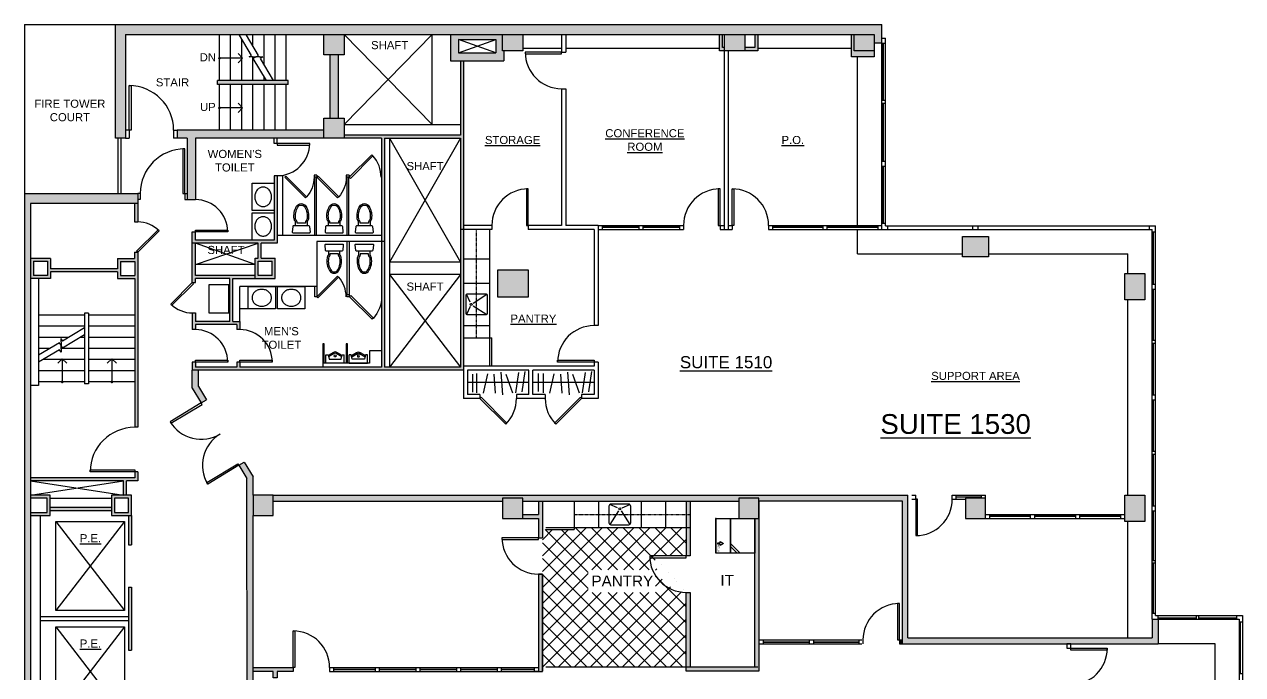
# Model space of a CAD drawing. Header units: inches. Extents: x 0 to 8116, y 4 to 1630.
# Drawn here: x 6877 to 8081, y 857 to 1499 of the extents above; entities that cross this region are included whole.
import ezdxf
from ezdxf.enums import TextEntityAlignment as Align

# ---------------------------------------------------------------- set-up
doc = ezdxf.new("R2010")
doc.units = ezdxf.units.IN
doc.header["$MEASUREMENT"] = 0
doc.linetypes.add('HIDDEN', pattern=[0.375, 0.25, -0.125])
doc.layers.add('0-BACKGROUND', color=7, linetype='Continuous')
doc.layers.add('SIN_ZONA', color=7, linetype='Continuous')
doc.styles.add('ARCH-STYLE', font='arial.ttf')
doc.styles.add('ARIAL', font='arial.ttf')
doc.styles.get("Standard").update_dxf_attribs({"font": 'stylu.ttf'})
doc.dimstyles.new('LEAD-96', dxfattribs={"dimscale": 96, "dimtxt": 0.09375, "dimasz": 0.09375, "dimexe": 0.0625, "dimexo": 0.0625, "dimgap": 0.09375, "dimtad": 1, "dimdec": 6, "dimzin": 1, "dimdsep": 46, "dimlunit": 4, "dimtxsty": 'Standard', "dimblk1": 'OPEN90', "dimblk2": 'OPEN90', "dimsah": 1, "dimcen": 0.089844, "dimdle": 0.0625, "dimadec": 0, "dimazin": 0, "dimtfac": 0.03125, "dimtdec": 6, "dimtofl": 0, "dimtmove": 2, "dimatfit": 3, "dimldrblk": 'OPEN90', "dimfxl": 1, "dimfrac": 2, "dimtolj": 1, "dimtzin": 0, "dimarcsym": 0})

# ---------------------------------------------------------------- blocks, each defined once
blk = doc.blocks.new('Urinal2')
at = {"linetype": 'Continuous'}
for p, q in [((-9, 0), (9, 0)), ((-9, 0), (-9, -8)), ((9, 0), (9, -8)), ((-7, -8, 22), (-9, -8, 22)), ((-6, -4, 22), (-7, -8, 22)), ((-6.8906, -7.5625), (-1.7364, -10.5077)), ((-6.5625, -6.25), (-0.9923, -9.433)), ((6, -4, 22), (-6, -4, 22)), ((0.9923, -9.433), (6.5625, -6.25)), ((1.7365, -10.5077), (6.8906, -7.5625)), ((7, -8, 22), (6, -4, 22)), ((9, -8, 22), (7, -8, 22))]:
    blk.add_line(p, q, dxfattribs=at)
blk.add_circle((0, -7), 1, dxfattribs=at)
for centre, radius, start, end in [((0, -7.4688), 3.5, 240.2552, 299.7448), ((0, -7.6965), 2, 240.255, 299.745)]:
    blk.add_arc(centre, radius, start, end, dxfattribs=at)
blk = doc.blocks.new('_OPEN90')
at = {"color": 0, "linetype": 'ByBlock'}
for p, q in [((0, 0), (-1, 0)), ((-0.5, 0.5), (0, 0)), ((0, 0), (-0.5, -0.5))]:
    blk.add_line(p, q, dxfattribs=at)
blk = doc.blocks.new('A$C3A9A5EAB')
for points in [[(17.5, 22.8, -0.385991), (16.5, 21.9), (1.5, 21.9, -0.414214), (0.5, 22.9), (0, 27.9, -0.414214), (1, 28.9), (17, 28.9, -0.414214), (18, 27.9), (17.5, 22.8)], [(3.3, 21.9), (3.3, 18.1, 0.123752), (2, 15.1, 0.178198), (4.4, 2.6, 0.26243), (9, 0, 0.26243), (13.6, 2.6, 0.178198), (16, 15.1, 0.124653), (14.7, 18.1), (14.7, 21.9)], [(3.4, 14.9, 0.178198), (5.6, 3.4, 0.178198)], [(13.5, 17.4, -0.172358), (13.2, 18), (13.2, 19.3), (4.8, 19.3), (4.8, 18, -0.171638), (4.5, 17.4)]]:
    blk.add_lwpolyline(points, format="xyb")
for centre, radius, start, end in [((8.7, 14), 5.37, 141.0431, 170.4981), ((-2.1, 12.1), 17, 329.0385, 9.4543), ((9.3, 14), 5.37, 9.4543, 39.1172), ((9, 5.4), 4.01, 210.9139, 269.6465), ((9, 5.4), 4.01, 270.3059, 329.0385)]:
    blk.add_arc(centre, radius, start, end)
blk = doc.blocks.new('DOOR45')
blk.add_lwpolyline([(0, 0), (1.4, -1.4), (26.8, 24), (25.4, 25.4)], close=True)
blk.add_arc((0, 0), 36, 0, 41.8153)
blk = doc.blocks.new('A$C2CC44EC3')
blk.add_lwpolyline([(27, 22), (27, 0), (0, 0), (0, 22)], close=True)
blk.add_lwpolyline([(13.5, 2.7, 0.086318), (17.2, 3.3, 0.092588), (20.3, 5.1, 0.103098), (22.4, 7.9, 0.111999), (23.1, 11, 0.111999), (22.4, 14.1, 0.103098), (20.3, 16.9, 0.092588), (17.2, 18.7, 0.086318), (13.5, 19.3, 0.086318), (9.8, 18.7, 0.092588), (6.7, 16.9, 0.103098), (4.6, 14.1, 0.111999), (3.9, 11, 0.111999), (4.6, 7.9, 0.103098), (6.7, 5.1, 0.092588), (9.8, 3.3, 0.086318)], format="xyb", close=True)
blk = doc.blocks.new('AT71132434EBZ')
for p, q in [((0.003, -0.003), (0, 0)), ((0.004, -0.988), (0.004, -0.602)), ((0.866, -0.602), (0.004, -0.602)), ((0.63, -0.61), (0.87, -0.37)), ((0.706, -0.61), (0.87, -0.446)), ((0.866, -0.988), (0.866, -0.602))]:
    blk.add_line(p, q)
for points in [[(0, 0), (0.87, 0), (0.87, -0.61), (0, -0.61)], [(0.612, -0.872), (0.579, -0.872), (0.63, -0.788), (0.681, -0.872), (0.648, -0.872), (0.648, -0.932), (0.63, -0.932), (0.612, -0.932)], [(0.004, -0.988), (0.866, -0.988), (0.866, -0.969), (0.004, -0.969)]]:
    blk.add_lwpolyline(points, close=True)
at = {"insert": (0.669, -0.897), "char_height": 0.035, "width": 0.21831, "attachment_point": 1}
blk.add_mtext('{\\fTahoma|b0|i0|c0|p34;\\C256;AT7113}', dxfattribs=at)
blk = doc.blocks.new('1520_block')
at = {"layer": '0-BACKGROUND'}
for color, points in [(253, [(89.974, 1313), (89.974, 1200.49), (100, 1200.49), (100, 1303), (817.5, 1303), (839.75, 1303), (839.75, 1294.5), (847.5, 1294.5), (847.5, 1313)]), (253, [(839.75, 1287), (820, 1287), (820, 1303), (817.5, 1303), (817.5, 1281), (839.75, 1281)]), (253, [(434, 1277), (431, 1277), (431, 1203.473), (316, 1203.473), (316, 1200.473), (353, 1200.473), (353, 1098.473), (356, 1098.473), (356, 1200.473), (431, 1200.473), (431, 1110.5), (434, 1110.5)]), (256, [(260.845, 1257.5), (190.845, 1257.5), (190.845, 1253.5), (260.845, 1253.5)]), (253, [(0, 1146), (0, 0), (13, 0), (13, 10.497), (6, 10.497), (6, 1136), (112, 1136), (112, 1146)]), (253, [(356, 1098.473), (353, 1098.473), (353, 974.473), (213, 974.473), (213, 979.473), (210, 979.473), (210, 974.473), (169, 974.473), (169, 979.473), (166, 979.473), (166, 971.473), (434, 971.473), (434, 1110.5), (431, 1110.5), (431, 974.473), (356, 974.473)]), (256, [(228, 1064.973), (169, 1064.973), (169, 1096.973), (166, 1096.973), (166, 1057.947), (169, 1057.947), (169, 1061.973), (203, 1061.973), (203, 1019.473), (169, 1019.473), (169, 1027.977), (166, 1027.977), (166, 1011.473), (169, 1011.473), (169, 1016.473), (210, 1016.473), (210, 1011.473), (213, 1011.473), (213, 1019.473), (206, 1019.473), (206, 1061.973), (228, 1061.973)]), (256, [(497.993, 1043.497), (497.993, 1070.497), (467.993, 1070.497), (467.993, 1043.497)]), (253, [(172, 971.473), (166, 971.473), (166, 953.803), (174.83, 939.173), (179.967, 942.273), (172, 955.473)]), (253, [(226, 828), (226, 848), (226, 866), (217.17, 880.63), (212.033, 877.53), (220, 864.33), (220, 585.743), (226, 585.743), (226, 606), (226, 624)]), (253, [(873, 848), (246, 848), (246, 842), (472.5, 842), (472.5, 845), (492.5, 845), (492.5, 842), (706, 842), (706, 845), (726, 845), (726, 842), (868, 842), (868, 701), (1120.5, 701), (1120.5, 725.5), (1114.5, 725.5), (1114.5, 707), (873, 707)]), (253, [(512, 842), (508, 842), (508, 829), (492.5, 829), (492.5, 825), (508, 825), (508, 806.002), (512, 806.002)]), (253, [(726, 842), (723, 842), (723, 825), (722, 825), (722, 678), (658, 678), (658, 752), (654, 752), (654, 674), (656.5, 674), (726, 674)]), (253, [(658, 842), (654, 842), (654, 788), (658, 788)]), (253, [(512, 770.002), (508, 770.002), (508, 673.864), (512, 673.864)]), (253, [(106, 757), (103, 757), (103, 695), (106, 695)]), (253, [(868, 705.01), (864.766, 705.01), (864.766, 701.01), (868, 701.01)]), (253, [(265.654, 677.864), (250, 677.861), (250, 673.861), (265.654, 673.864)])]:
    blk.add_hatch(color=color, dxfattribs=at).paths.add_polyline_path(points)
h = blk.add_hatch(color=253, dxfattribs=at)
h.paths.add_polyline_path([(492.493, 1287), (492.493, 1303), (472.493, 1303), (472.493, 1287)])
h.paths.add_polyline_path([(316, 1200.473), (316, 1220.473), (296, 1220.473), (296, 1200.473)])
h.paths.add_polyline_path([(296, 1283), (316, 1283), (316, 1303), (296, 1303)])
h = blk.add_hatch(color=253, dxfattribs=at)
h.paths.add_polyline_path([(474, 1287), (472.493, 1287), (472.493, 1303), (421, 1303), (421, 1277), (474, 1277)])
h.paths.add_polyline_path([(429, 1285), (429, 1298), (466, 1298), (466, 1285)], flags=16)
h = blk.add_hatch(color=253, dxfattribs=at)
h.paths.add_polyline_path([(725, 1303), (722, 1303), (722, 1290), (712, 1290), (712, 1287), (725, 1287)])
h.paths.add_polyline_path([(692, 1290), (690, 1290), (690, 1303), (687, 1303), (687, 1287), (692, 1287)])
h = blk.add_hatch(color=253, dxfattribs=at)
h.paths.add_polyline_path([(839.75, 1287), (839.75, 1303), (820, 1303), (820, 1287)])
h.paths.add_polyline_path([(712, 1287), (712, 1303), (692, 1303), (692, 1287)])
h = blk.add_hatch(color=253, dxfattribs=at)
h.paths.add_polyline_path([(296, 1208.5), (151, 1208.5), (151, 1200.473), (161, 1200.473), (161, 1140), (169, 1140), (169, 1200.473), (296, 1200.473)])
h.paths.add_polyline_path([(310, 1283), (302, 1283), (302, 1220.473), (310, 1220.473)])
h = blk.add_hatch(color=253, dxfattribs=at)
h.paths.add_polyline_path([(234, 1096.973), (250, 1096.973), (250, 1163.473), (247, 1163.473), (247, 1099.973), (225, 1099.973), (169, 1099.973), (169, 1107.984), (166, 1107.984), (166, 1096.973), (231, 1096.973), (231, 1081.973), (228, 1081.973), (228, 1061.973), (248, 1061.973), (248, 1081.973), (234, 1081.973)])
h.paths.add_polyline_path([(245, 1078.973), (245, 1064.973), (231, 1064.973), (231, 1078.973)], flags=16)
h = blk.add_hatch(color=256, dxfattribs=at)
h.paths.add_polyline_path([(112.019, 1087.848), (108.957, 1087.848), (108.957, 1081.848), (92.019, 1081.848), (92.019, 1071.5), (25.983, 1071.5), (25.983, 1081.973), (6, 1081.973), (6, 1061.856), (25.983, 1061.856), (25.983, 1068.5), (92.019, 1068.5), (92.019, 1061.856), (109.019, 1061.856), (109.019, 915), (112.019, 915)])
h.paths.add_polyline_path([(95.019, 1078.848), (109.019, 1078.848), (109.019, 1064.856), (95.019, 1064.856)], flags=16)
h.paths.add_polyline_path([(22.983, 1064.856), (9, 1064.856), (9, 1078.973), (22.983, 1078.973)], flags=16)
h.paths.add_polyline_path([(112, 1136), (109, 1136), (109, 1117.848), (112, 1117.848)])
h = blk.add_hatch(color=253, dxfattribs=at)
h.paths.add_polyline_path([(930, 845), (930, 825), (950, 825), (950, 845)])
h.paths.add_polyline_path([(1107.5, 848), (1087.5, 848), (1087.5, 822), (1107.5, 822)])
h.paths.add_polyline_path([(1107.5, 1067), (1087.5, 1067), (1087.5, 1041), (1107.5, 1041)])
h.paths.add_polyline_path([(953, 1103.5), (927, 1103.5), (927, 1083.5), (953, 1083.5)])
h = blk.add_hatch(color=253, dxfattribs=at)
h.paths.add_polyline_path([(25.5, 848), (6, 848), (6, 845), (22.5, 845), (22.5, 831), (6, 831), (6, 828), (25.5, 828)])
h.paths.add_polyline_path([(86, 836), (25.5, 836), (25.5, 833), (86, 833)])
h.paths.add_polyline_path([(106, 848), (86, 848), (86, 828), (106, 828)])
h.paths.add_polyline_path([(103, 845), (103, 831), (89, 831), (89, 845)], flags=16)
h.paths.add_polyline_path([(106, 828), (103, 828), (103, 799), (106, 799)])
h.paths.add_polyline_path([(112.019, 871), (109.019, 871), (109.019, 865), (6, 865), (6, 862), (98, 862), (98, 848), (101, 848), (101, 862), (112.019, 862)])
h = blk.add_hatch(color=253, dxfattribs=at)
h.paths.add_polyline_path([(226, 604), (246, 604), (246, 624), (226, 624)])
h.paths.add_polyline_path([(492.5, 606), (492.5, 626), (472.5, 626), (472.5, 606)])
h.paths.add_polyline_path([(706, 606), (726, 606), (726, 626), (706, 626)])
h.paths.add_polyline_path([(930, 626), (930, 606), (950, 606), (950, 626)])
h.paths.add_polyline_path([(726, 825), (726, 845), (706, 845), (706, 825)])
h.paths.add_polyline_path([(492.5, 845), (472.5, 845), (472.5, 825), (492.5, 825)])
h.paths.add_polyline_path([(226, 848), (226, 828), (246, 828), (246, 848)])
at = {"layer": '0-BACKGROUND', "true_color": 0xb3b3b3}
h = blk.add_hatch(dxfattribs=at)
h.set_pattern_fill('ANSI37', color=253, scale=89, angle=90)
h.set_pattern_definition([(135, (-30072.621, -632.12), (-7.866563, -7.866563), []), (225, (-30072.621, -632.12), (7.866563, -7.866563), [])])
edge = h.paths.add_edge_path()
edge.add_arc((656.75, 785.113), 33.227, 178.038836, 265.252527, ccw=False)
edge.add_line((623.543, 786.25), (623.5, 786.25))
edge.add_line((623.5, 786.25), (623.5, 788))
edge.add_line((623.5, 788), (654, 788))
edge.add_line((654, 788), (654, 816))
edge.add_line((654, 816), (543.5, 816))
edge.add_line((543.5, 816), (543.5, 814))
edge.add_line((543.5, 814), (512, 814))
edge.add_line((512, 814), (512, 678.032))
edge.add_line((512, 678.032), (623.286, 678.032))
edge.add_line((623.286, 678.032), (654, 678))
edge.add_line((654, 678), (654, 752))
h.paths.add_polyline_path([(577.871, 788.257), (578.986, 788.257), (578.986, 789.796), (577.871, 789.796)], flags=16)
h.paths.add_polyline_path([(557.217, 751.904), (623.664, 751.904), (623.664, 774.109), (557.217, 774.109)], flags=16)
at = {"layer": '0-BACKGROUND'}
h = blk.add_hatch(color=253, dxfattribs=at)
h.paths.add_polyline_path([(250, 631.476), (246, 631.476), (246, 604), (226, 604), (246, 604), (250, 604)])
h.paths.add_polyline_path([(250, 677.861), (226, 677.861), (226, 673.861), (246, 673.861), (246, 667.476), (250, 667.476), (250, 673.861)])
at = {"layer": '0-BACKGROUND', "linetype": 'Continuous'}
for q in [(0, 1146), (89.974, 1313)]:
    blk.add_line((0, 1313), q, dxfattribs=at)
at = {"layer": '0-BACKGROUND'}
for p, q in [((89.974, 1313), (847.5, 1313)), ((89.974, 1200.49), (89.974, 1313)), ((847.5, 1294.5), (847.5, 1313)), ((100, 1303), (817.5, 1303)), ((100, 1303), (100, 1200.49)), ((192.845, 1257.5), (192.845, 1302.5)), ((203.845, 1257.5), (203.845, 1302.5)), ((224.5, 1282.244), (212.463, 1302.5)), ((231.499, 1282.244), (219.462, 1302.5)), ((225.845, 1291.759), (225.845, 1302.5)), ((236.845, 1273.248), (236.845, 1302.5)), ((247.845, 1257.5), (247.845, 1302.5)), ((258.845, 1257.5), (258.845, 1302.5)), ((316, 1303), (403, 1214)), ((316, 1214), (403, 1303)), ((421, 1303), (421, 1277)), ((531, 1303), (531, 1285.5)), ((535, 1303), (535, 1285.5)), ((214.845, 1257.5), (214.845, 1298.49)), ((429, 1285), (466, 1298)), ((466, 1285), (429, 1298)), ((429, 1298), (466, 1298)), ((429, 1298), (429, 1285)), ((466, 1298), (466, 1285)), ((847.5, 1294.5), (839.75, 1294.5)), ((222.083, 1280.808), (224.5, 1282.244)), ((225.353, 1280.808), (222.083, 1280.808)), ((225.353, 1280.808), (228.623, 1280.808)), ((225.845, 1257.5), (225.845, 1280.808)), ((228.623, 1280.808), (226.206, 1279.372)), ((239.204, 1257.5), (226.206, 1279.372)), ((229.082, 1280.808), (231.499, 1282.244)), ((232.353, 1280.808), (229.082, 1280.808)), ((232.353, 1280.808), (235.623, 1280.808)), ((235.623, 1280.808), (233.206, 1279.372)), ((246.203, 1257.5), (233.206, 1279.372)), ((302, 1283), (302, 1220.473)), ((310, 1283), (310, 1220.473)), ((421, 1277), (474, 1277)), ((429, 1285), (466, 1285)), ((431, 1277), (431, 1203.473)), ((434, 1277), (434, 971.473)), ((474, 1287), (474, 1277)), ((531, 1285.5), (535, 1285.5)), ((691.5, 1287), (691.5, 1110.5)), ((695.5, 1287), (695.5, 1110.5)), ((190.845, 1253.5), (190.845, 1257.5)), ((260.845, 1257.5), (190.845, 1257.5)), ((260.845, 1253.5), (190.845, 1253.5)), ((192.845, 1208.5), (192.845, 1253.5)), ((203.845, 1208.5), (203.845, 1253.5)), ((214.845, 1208.5), (214.845, 1253.5)), ((225.845, 1208.5), (225.845, 1253.5)), ((236.845, 1257.5), (236.845, 1261.468)), ((236.845, 1208.5), (236.845, 1253.5)), ((247.845, 1208.5), (247.845, 1253.5)), ((258.845, 1208.5), (258.845, 1253.5)), ((260.845, 1253.5), (260.845, 1257.5)), ((531, 1249.5), (531, 1114.5)), ((531, 1249.5), (535, 1249.5)), ((535, 1249.5), (535, 1114.5)), ((103.5, 1208.5), (100, 1208.5)), ((103.5, 1208.5), (103.5, 1200.49)), ((147.5, 1208.482), (151, 1208.482)), ((147.5, 1208.482), (147.5, 1200.473)), ((151, 1208.5), (151, 1200.473)), ((296, 1208.5), (151, 1208.5)), ((100, 1200.49), (89.974, 1200.49)), ((92.5, 1200.49), (92.5, 1146)), ((95.5, 1200.49), (95.5, 1146)), ((100, 1200.49), (103.5, 1200.49)), ((151, 1200.473), (147.5, 1200.473)), ((161, 1200.473), (151, 1200.473)), ((161, 1200.473), (161, 1140)), ((353, 1200.473), (169, 1200.473)), ((169, 1200.473), (169, 1140)), ((247, 1195.473), (247, 1200.473)), ((250, 1195.473), (247, 1195.473)), ((250, 1195.473), (250, 1200.473)), ((431, 1203.473), (316, 1203.473)), ((353, 1200.473), (353, 1098.473)), ((356, 1200.473), (356, 974.473)), ((356, 1200.473), (431, 1200.473)), ((361, 1200.473), (431, 1077.973)), ((431, 1200.473), (361, 1077.973)), ((431, 1200.473), (431, 974.473)), ((255, 1163.473), (247, 1163.473)), ((247, 1163.473), (247, 1099.973)), ((250, 1163.473), (250, 1096.973)), ((255, 1163.473), (255, 1104.473)), ((286.299, 1163.985), (286.299, 1161.985)), ((289.128, 1163.985), (286.299, 1163.985)), ((289.128, 1161.985), (286.299, 1161.985)), ((286.724, 1161.985), (286.724, 1104.473)), ((288.724, 1104.473), (288.724, 1161.985)), ((289.128, 1163.985), (289.128, 1161.985)), ((320.948, 1163.985), (318.119, 1163.985)), ((318.119, 1163.985), (318.119, 1161.985)), ((320.948, 1161.985), (318.119, 1161.985)), ((318.544, 1161.985), (318.544, 1104.473)), ((320.544, 1104.473), (320.544, 1161.985)), ((320.948, 1163.985), (320.948, 1161.985)), ((0, 1146), (0, 0)), ((0, 1146), (112, 1146)), ((114.5, 1146), (112, 1146)), ((112, 1146), (112, 1117.848)), ((114.5, 1146), (114.5, 1139.982)), ((158.5, 1146.018), (161, 1146.018)), ((158.5, 1146.018), (158.5, 1140)), ((6, 1136), (6, 10.497)), ((112, 1136), (6, 1136)), ((109, 1136), (109, 1117.848)), ((114.5, 1139.982), (112, 1139.982)), ((158.5, 1140), (161, 1140)), ((161, 1140), (169, 1140)), ((109, 1117.848), (112, 1117.848)), ((166, 1057.947), (166, 1107.984)), ((166, 1107.984), (169, 1107.984)), ((169, 1099.973), (169, 1107.984)), ((462, 1110.5), (431, 1110.5)), ((462, 1114.5), (434, 1114.5)), ((460, 975.473), (460, 1110.5)), ((462, 1114.5), (462, 1110.5)), ((498, 1114.5), (498, 1110.5)), ((531, 1114.5), (498, 1114.5)), ((563, 1110.5), (498, 1110.5)), ((567, 1114.5), (535, 1114.5)), ((563, 1110.5), (563, 1015.473)), ((567, 1114.5), (567, 1015.473)), ((691.5, 1110.5), (695.5, 1110.5)), ((231, 1096.973), (166, 1096.973)), ((247, 1099.973), (169, 1099.973)), ((169, 1075.973), (231, 1096.973)), ((228, 1075.973), (169, 1096.973)), ((169, 1064.973), (169, 1096.973)), ((231, 1081.973), (231, 1096.973)), ((234, 1081.973), (234, 1096.973)), ((250, 1096.973), (234, 1096.973)), ((353, 1104.473), (250, 1104.473)), ((356, 1098.473), (289.032, 1098.473)), ((289.032, 1098.473), (289.032, 1053.973)), ((318.961, 1045.994), (318.961, 1098.473)), ((320.961, 1098.473), (320.961, 1045.994)), ((353, 1098.473), (353, 974.473)), ((108.957, 1087.848), (112.019, 1087.848)), ((108.957, 1087.848), (108.957, 1081.848)), ((112.019, 1087.848), (112.019, 915)), ((6, 1081.973), (25.983, 1081.973)), ((9, 1078.973), (22.983, 1078.973)), ((9, 1078.973), (9, 1064.856)), ((22.983, 1078.973), (22.983, 1064.856)), ((25.983, 1081.848), (25.983, 1071.5)), ((92.019, 1081.848), (108.957, 1081.848)), ((92.019, 1081.848), (92.019, 1071.5)), ((95.019, 1078.848), (109.019, 1078.848)), ((95.019, 1078.848), (95.019, 1064.856)), ((109.019, 1078.848), (109.019, 1064.856)), ((228, 1081.973), (231, 1081.973)), ((228, 1061.973), (228, 1081.973)), ((231, 1078.973), (245, 1078.973)), ((231, 1064.973), (231, 1078.973)), ((234, 1081.973), (248, 1081.973)), ((245, 1064.973), (245, 1078.973)), ((248, 1061.973), (248, 1081.973)), ((434, 1081.473), (460, 1081.473)), ((25.983, 1061.856), (6, 1061.856)), ((22.983, 1064.856), (9, 1064.856)), ((14.01, 1061.856), (14.01, 956.324)), ((92.019, 1071.5), (25.983, 1071.5)), ((25.983, 1068.5), (25.983, 1061.856)), ((92.019, 1068.5), (25.983, 1068.5)), ((92.019, 1068.5), (92.019, 1061.856)), ((92.019, 1061.856), (109.019, 1061.856)), ((95.019, 1064.856), (109.019, 1064.856)), ((109.019, 1061.856), (109.019, 915)), ((228, 1064.973), (169, 1064.973)), ((169, 1057.947), (169, 1061.973)), ((203, 1061.973), (169, 1061.973)), ((203, 1019.473), (203, 1061.973)), ((206, 1061.973), (248, 1061.973)), ((206, 1019.473), (206, 1061.973)), ((245, 1064.973), (231, 1064.973)), ((361, 1065.973), (431, 974.473)), ((431, 1065.973), (361, 974.473)), ((166, 1057.947), (169, 1057.947)), ((213, 1019.473), (213, 1053.973)), ((289.032, 1053.973), (213, 1053.973)), ((287.152, 1043.994), (287.152, 1053.973)), ((289.032, 1053.973), (289.032, 1043.994)), ((434, 1057.473), (460, 1057.473)), ((289.032, 1043.994), (287.152, 1043.994)), ((318.536, 1043.994), (318.536, 1045.994)), ((321.365, 1045.994), (318.536, 1045.994)), ((321.365, 1043.994), (318.536, 1043.994)), ((321.365, 1043.994), (321.365, 1045.994)), ((440.495, 1038.713), (437.086, 1046.387)), ((443.553, 1037.798), (456.914, 1046.387)), ((59.514, 1025.886), (14.01, 1025.886)), ((59.514, 1027.886), (59.514, 957.886)), ((63.514, 1027.886), (59.514, 1027.886)), ((63.514, 1027.886), (63.514, 957.886)), ((109.019, 1025.886), (63.514, 1025.886)), ((166, 1027.977), (166, 1011.473)), ((166, 1027.977), (169, 1027.977)), ((169, 1027.977), (169, 1019.473)), ((221.109, 1031.973), (213, 1031.973)), ((440.495, 1034.233), (437.086, 1026.559)), ((443.553, 1035.147), (456.914, 1026.559)), ((59.514, 1014.886), (14.01, 1014.886)), ((59.514, 1013.244), (37.643, 1000.247)), ((109.019, 1014.886), (63.514, 1014.886)), ((169, 1011.473), (166, 1011.473)), ((203, 1019.473), (169, 1019.473)), ((169, 1016.473), (169, 1011.473)), ((210, 1016.473), (169, 1016.473)), ((206, 1019.473), (213, 1019.473)), ((210, 1016.473), (210, 1011.473)), ((213, 1011.473), (210, 1011.473)), ((213, 1019.473), (213, 1011.473)), ((434, 1015.473), (460, 1015.473)), ((567, 1015.473), (563, 1015.473)), ((43.767, 1003.886), (14.01, 1003.886)), ((36.207, 999.393), (36.207, 1002.664)), ((36.207, 1002.664), (37.643, 1000.247)), ((36.207, 999.393), (36.207, 996.123)), ((59.514, 1006.244), (37.643, 993.247)), ((59.514, 1003.886), (55.546, 1003.886)), ((109.019, 1003.886), (63.514, 1003.886)), ((434, 1003.473), (462, 1003.473)), ((462, 975.473), (462, 1003.473)), ((34.77, 998.54), (14.01, 986.203)), ((25.256, 992.886), (14.01, 992.886)), ((34.77, 991.54), (14.01, 979.203)), ((36.207, 996.123), (34.77, 998.54)), ((36.207, 989.123), (34.77, 991.54)), ((36.207, 995.664), (37.643, 993.247)), ((36.207, 992.394), (36.207, 995.664)), ((59.514, 992.886), (36.207, 992.886)), ((36.207, 992.394), (36.207, 989.123)), ((109.019, 992.886), (63.514, 992.886)), ((296.199, 997.602), (295, 997.602)), ((295, 997.602), (295, 978.473)), ((296.199, 978.473), (296.199, 997.602)), ((319.199, 997.602), (318, 997.602)), ((318, 997.602), (318, 978.473)), ((319.199, 978.473), (319.199, 997.602)), ((341, 990.473), (341, 978.473)), ((353, 990.473), (341, 990.473)), ((59.514, 981.886), (18.524, 981.886)), ((109.019, 981.886), (63.514, 981.886)), ((169, 979.473), (166, 979.473)), ((166, 979.473), (166, 971.473)), ((169, 979.473), (169, 974.473)), ((213, 979.473), (210, 979.473)), ((210, 979.473), (210, 974.473)), ((213, 979.473), (213, 974.473)), ((341, 978.473), (295, 978.473)), ((295, 978.473), (295, 974.473)), ((563, 975.473), (434, 975.473)), ((563, 979.473), (563, 975.473)), ((567, 979.473), (563, 979.473)), ((567, 979.473), (567, 943.473)), ((59.514, 970.886), (14.01, 970.886)), ((109.019, 970.886), (63.514, 970.886)), ((166, 953.803), (166, 971.473)), ((434, 971.473), (166, 971.473)), ((210, 974.473), (169, 974.473)), ((172, 955.473), (172, 971.473)), ((353, 974.473), (213, 974.473)), ((431, 974.473), (356, 974.473)), ((434, 971.473), (434, 943.473)), ((438, 971.473), (438, 947.473)), ((498.5, 971.473), (438, 971.473)), ((442.765, 967.542), (442.765, 949.646)), ((446.893, 968.33), (446.893, 949.156)), ((457.556, 967.904), (453.291, 948.73)), ((463.954, 967.478), (465.234, 948.73)), ((470.779, 969.608), (472.485, 947.025)), ((475.897, 967.478), (482.295, 949.156)), ((488.266, 969.182), (485.281, 949.156)), ((494.664, 970.034), (491.679, 950.008)), ((498.5, 947.473), (498.5, 971.473)), ((563, 971.473), (502.5, 971.473)), ((502.5, 947.473), (502.5, 971.473)), ((507.624, 968.33), (507.624, 950.434)), ((512.742, 968.33), (512.742, 949.156)), ((523.405, 967.904), (519.14, 948.73)), ((529.803, 967.478), (531.083, 948.73)), ((536.628, 969.608), (538.334, 947.025)), ((541.746, 967.478), (548.144, 949.156)), ((554.116, 969.182), (551.13, 949.156)), ((560.514, 970.034), (557.528, 950.008)), ((563, 971.473), (563, 947.473)), ((14.01, 956.324), (6, 956.324)), ((59.514, 959.886), (14.01, 959.886)), ((63.514, 957.886), (59.514, 957.886)), ((109.019, 959.886), (63.514, 959.886)), ((166, 953.803), (174.83, 939.173)), ((172, 955.473), (179.967, 942.273)), ((438, 959.473), (498.5, 959.473)), ((502.5, 959.473), (563, 959.473)), ((174.83, 939.173), (179.967, 942.273)), ((450.25, 943.473), (434, 943.473)), ((450.25, 947.473), (438, 947.473)), ((450.25, 947.473), (450.25, 943.473)), ((498.5, 947.473), (486.25, 947.473)), ((486.25, 947.473), (486.25, 943.473)), ((514.75, 943.473), (486.25, 943.473)), ((514.75, 947.473), (502.5, 947.473)), ((514.75, 947.473), (514.75, 943.473)), ((563, 947.473), (550.75, 947.473)), ((550.75, 947.473), (550.75, 943.473)), ((567, 943.473), (550.75, 943.473)), ((112.019, 915), (109.019, 915)), ((212.033, 877.53), (217.17, 880.63)), ((217.17, 880.63), (226, 866)), ((112.019, 871), (109.019, 871)), ((109.019, 871), (109.019, 865)), ((212.033, 877.53), (220, 864.33)), ((109.019, 865), (6, 865)), ((6, 848), (98, 862)), ((6, 862), (98, 848)), ((98, 848), (98, 862)), ((101, 848), (101, 862)), ((219.693, 864.308), (219.976, 585.721)), ((226, 848), (226, 866)), ((246, 848), (873, 848)), ((873, 707), (873, 848)), ((25.5, 836), (86, 836)), ((25.5, 833), (86, 833)), ((246, 842), (472.5, 842)), ((492.5, 842), (706, 842)), ((508, 842), (508, 829)), ((512, 842), (512, 806.002)), ((543.5, 842), (543.5, 814)), ((567.5, 842), (567.5, 816)), ((586.26, 835.505), (578.586, 838.914)), ((587.174, 832.447), (578.586, 819.086)), ((589.826, 832.447), (598.414, 819.086)), ((590.74, 835.505), (598.414, 838.914)), ((609.5, 842), (609.5, 816)), ((633.5, 842), (633.5, 816)), ((654, 842), (654, 788)), ((658, 842), (658, 788)), ((658, 842), (658, 788)), ((868, 842), (726, 842)), ((868, 701), (868, 842)), ((99, 822), (30.988, 734)), ((30.988, 822), (99, 734)), ((103, 828), (103, 799)), ((106, 828), (106, 799)), ((226, 624), (226, 828)), ((492.5, 829), (508, 829)), ((492.5, 825), (508, 825)), ((508, 825), (508, 806.002)), ((515.5, 816), (657.5, 816)), ((515.5, 814), (543.5, 814)), ((103, 799), (106, 799)), ((508, 806.002), (512, 806.002)), ((658, 788), (654, 788)), ((508, 770.002), (512, 770.002)), ((103, 757), (106, 757)), ((103, 757), (103, 695)), ((106, 757), (106, 695)), ((1114.5, 725.5), (1114.5, 707)), ((1120.5, 725.5), (1120.5, 701)), ((30.988, 718), (99, 630)), ((99, 718), (30.988, 630)), ((726, 705.01), (823.766, 705.01)), ((864.766, 705.01), (864.766, 701.01)), ((864.766, 705.01), (868, 705.01)), ((864.766, 701.01), (868, 701.01)), ((868, 701), (1120.5, 701)), ((873, 707), (1114.5, 707)), ((103, 695), (106, 695)), ((725, 678), (658, 678)), ((726, 674), (654, 674))]:
    blk.add_line(p, q, dxfattribs=at)
at = {"layer": '0-BACKGROUND', "color": 2}
for p, q in [((403, 1214), (403, 1303)), ((492.493, 1289.5), (531, 1289.5)), ((535, 1289.5), (687, 1289.5)), ((725, 1289.5), (817.5, 1289.5)), ((847.5, 1299.5), (851, 1299.5)), ((847.5, 1110.5), (847.5, 1294.5)), ((847.5, 1294.5), (851, 1294.5)), ((848.25, 1237.75), (848.25, 1294.5)), ((848.5, 1237.75), (848.5, 1294.5)), ((848.75, 1237.75), (848.75, 1294.5)), ((849, 1237.75), (849, 1294.5)), ((851, 1114), (851, 1299.5)), ((823.5, 1114.5), (823.5, 1281)), ((851, 1237.75), (847.5, 1237.75)), ((851, 1234.75), (847.5, 1234.75)), ((848.25, 1178), (848.25, 1234.75)), ((848.5, 1178), (848.5, 1234.75)), ((848.75, 1178), (848.75, 1234.75)), ((849, 1178), (849, 1234.75)), ((316, 1214), (431, 1214)), ((361, 1200.473), (361, 974.473)), ((847.5, 1178), (851, 1178)), ((847.5, 1173), (851, 1173)), ((848.25, 1116.5), (848.25, 1173)), ((848.5, 1116.5), (848.5, 1173)), ((848.75, 1116.5), (848.75, 1173)), ((849, 1116.5), (849, 1173)), ((567, 1114.5), (651.5, 1114.5)), ((567, 1110.5), (651.5, 1110.5)), ((571, 1114.5), (571, 1110.5)), ((607.25, 1112.625), (571, 1112.625)), ((607.25, 1112.375), (571, 1112.375)), ((607.25, 1114.5), (607.25, 1110.5)), ((611.25, 1114.5), (611.25, 1110.5)), ((647.5, 1112.625), (611.25, 1112.625)), ((647.5, 1112.375), (611.25, 1112.375)), ((647.5, 1114.5), (647.5, 1110.5)), ((651.5, 1114.5), (651.5, 1110.5)), ((687.5, 1114.5), (687.5, 1110.5)), ((687.5, 1114.5), (691.5, 1114.5)), ((687.5, 1110.5), (691.5, 1110.5)), ((695.5, 1114.5), (699.5, 1114.5)), ((695.5, 1110.5), (699.5, 1110.5)), ((699.5, 1114.5), (699.5, 1110.5)), ((735.5, 1114.5), (735.5, 1110.5)), ((735.5, 1114.5), (847.5, 1114.5)), ((735.5, 1110.5), (847.5, 1110.5)), ((739.5, 1114.5), (739.5, 1110.5)), ((789.5, 1112.625), (739.5, 1112.625)), ((789.5, 1112.375), (739.5, 1112.375)), ((789.5, 1110.5), (789.5, 1114.5)), ((793.5, 1110.5), (793.5, 1114.5)), ((843.5, 1112.625), (793.5, 1112.625)), ((843.5, 1112.375), (793.5, 1112.375)), ((823.5, 1086.5), (823.5, 1110.5)), ((843.5, 1114.5), (843.5, 1110.5)), ((847.5, 1116.5), (851, 1116.5)), ((847.5, 1110.5), (1114.5, 1110.5)), ((851, 1114), (1118, 1114)), ((853.5, 1110.5), (853.5, 1114)), ((937.5, 1110.5), (937.5, 1114)), ((942.5, 1110.5), (942.5, 1114)), ((1112, 1110.5), (1112, 1114)), ((1114.5, 725.5), (1114.5, 1110.5)), ((1114.5, 1108), (1118, 1108)), ((1115.25, 1056.5), (1115.25, 1108)), ((1115.5, 1056.5), (1115.5, 1108)), ((1115.75, 1056.5), (1115.75, 1108)), ((1116, 1056.5), (1116, 1108)), ((1118, 729), (1118, 1114)), ((823.5, 1086.5), (927, 1086.5)), ((953, 1086.5), (1090.5, 1086.5)), ((1090.5, 1067), (1090.5, 1086.5)), ((228, 1075.973), (169, 1075.973)), ((431, 1077.973), (361, 1077.973)), ((431, 1065.973), (361, 1065.973)), ((1114.5, 1056.5), (1118, 1056.5)), ((1114.5, 1051.5), (1118, 1051.5)), ((1115.25, 1000.75), (1115.25, 1051.5)), ((1115.5, 1000.75), (1115.5, 1051.5)), ((1115.75, 1000.75), (1115.75, 1051.5)), ((1116, 1000.75), (1116, 1051.5)), ((1090.5, 848), (1090.5, 1041)), ((1118, 1000.75), (1114.5, 1000.75)), ((1118, 997.75), (1114.5, 997.75)), ((1115.25, 947), (1115.25, 997.75)), ((1115.5, 947), (1115.5, 997.75)), ((1115.75, 947), (1115.75, 997.75)), ((1116, 947), (1116, 997.75)), ((1114.5, 947), (1118, 947)), ((1114.5, 942), (1118, 942)), ((1115.25, 891.25), (1115.25, 942)), ((1115.5, 891.25), (1115.5, 942)), ((1115.75, 891.25), (1115.75, 942)), ((1116, 891.25), (1116, 942)), ((1118, 891.25), (1114.5, 891.25)), ((1118, 888.25), (1114.5, 888.25)), ((1115.25, 837.5), (1115.25, 888.25)), ((1115.5, 837.5), (1115.5, 888.25)), ((1115.75, 837.5), (1115.75, 888.25)), ((1116, 837.5), (1116, 888.25)), ((25.5, 845), (86, 845)), ((877, 848), (881, 848)), ((877, 844), (881, 844)), ((881, 844), (881, 848)), ((917, 844), (917, 848)), ((917, 848), (950, 848)), ((917, 844), (930, 844)), ((921, 844), (921, 848)), ((946, 846.125), (921, 846.125)), ((946, 845.875), (921, 845.875)), ((946, 845), (946, 848)), ((950, 845), (950, 848)), ((1114.5, 837.5), (1118, 837.5)), ((1114.5, 832.5), (1118, 832.5)), ((1115.25, 783.25), (1115.25, 832.5)), ((1115.5, 783.25), (1115.5, 832.5)), ((1115.75, 783.25), (1115.75, 832.5)), ((1116, 783.25), (1116, 832.5)), ((15.5, 828), (15.5, 624)), ((950, 829), (1087.5, 829)), ((950, 825), (1087.5, 825)), ((994.5, 827.125), (954, 827.125)), ((994.5, 826.875), (954, 826.875)), ((994.5, 825), (994.5, 829)), ((998.5, 825), (998.5, 829)), ((1039, 827.125), (998.5, 827.125)), ((1039, 826.875), (998.5, 826.875)), ((1039, 825), (1039, 829)), ((1043, 825), (1043, 829)), ((1083.5, 827.125), (1043, 827.125)), ((1083.5, 826.875), (1043, 826.875)), ((1090.5, 707), (1090.5, 822)), ((1118, 783.25), (1114.5, 783.25)), ((1118, 780.75), (1114.5, 780.75)), ((1115.25, 731.5), (1115.25, 780.75)), ((1115.5, 731.5), (1115.5, 780.75)), ((1115.75, 731.5), (1115.75, 780.75)), ((1116, 731.5), (1116, 780.75)), ((1114.5, 731.5), (1118, 731.5)), ((1114.5, 725.5), (1200.5, 725.5)), ((1118, 729), (1204, 729)), ((1120.5, 725.5), (1120.5, 729)), ((1120.5, 727), (1158, 727)), ((1120.5, 726.75), (1158, 726.75)), ((1120.5, 726.5), (1158, 726.5)), ((1120.5, 726.25), (1158, 726.25)), ((1158, 729), (1158, 725.5)), ((1160.5, 729), (1160.5, 725.5)), ((1160.5, 727), (1198, 727)), ((1160.5, 726.75), (1198, 726.75)), ((1160.5, 726.5), (1198, 726.5)), ((1160.5, 726.25), (1198, 726.25)), ((1198, 729), (1198, 725.5)), ((1200.5, 725.5), (1200.5, 294.5)), ((1200.5, 723), (1204, 723)), ((1201.25, 672), (1201.25, 723)), ((1201.5, 672), (1201.5, 723)), ((1201.75, 672), (1201.75, 723)), ((1202, 672), (1202, 723)), ((1204, 729), (1204, 291)), ((726, 705.01), (827.766, 705.01)), ((726, 705.01), (726, 701.01)), ((726, 701.01), (827.766, 701.01)), ((730, 705.01), (730, 701.01)), ((730, 703.135), (775.735, 703.135)), ((730, 702.885), (775.735, 702.885)), ((775.735, 705.01), (775.735, 701.01)), ((779.735, 705.01), (779.735, 701.01)), ((779.735, 703.135), (788.6, 703.135)), ((779.735, 702.885), (788.6, 702.885)), ((788.6, 703.135), (824.766, 703.135)), ((788.6, 702.885), (824.766, 702.885)), ((824.766, 705.01), (824.766, 701.01)), ((828.766, 705.01), (828.766, 701.01)), ((1120.5, 701.5), (1176.5, 701.5)), ((1176.5, 701.5), (1176.5, 629)), ((301.654, 677.864), (390.873, 677.864)), ((301.654, 677.864), (301.654, 673.864)), ((305.654, 677.864), (305.654, 673.864)), ((305.654, 675.989), (346.706, 675.989)), ((305.654, 675.739), (346.706, 675.739)), ((346.706, 677.864), (346.706, 673.864)), ((350.706, 677.864), (350.706, 673.864)), ((350.706, 675.989), (386.873, 675.989)), ((350.706, 675.739), (386.873, 675.739)), ((386.873, 677.864), (386.873, 673.864)), ((387, 677.864), (507.5, 677.864)), ((391, 677.864), (391, 673.864)), ((391, 675.989), (427.167, 675.989)), ((391, 675.739), (427.167, 675.739)), ((427.167, 677.864), (427.167, 673.864)), ((431.167, 677.864), (431.167, 673.864)), ((431.167, 675.989), (467.333, 675.989)), ((431.167, 675.739), (467.333, 675.739)), ((467.333, 677.864), (467.333, 673.864)), ((471.333, 677.864), (471.333, 673.864)), ((471.333, 675.989), (504, 675.989)), ((471.333, 675.739), (504, 675.739)), ((301.654, 673.864), (390.873, 673.864)), ((387, 673.864), (511.5, 673.864)), ((1200.5, 672), (1204, 672))]:
    blk.add_line(p, q, dxfattribs=at)
at = {"layer": '0-BACKGROUND', "linetype": 'HIDDEN', "ltscale": 0.25}
for p, q in [((447, 1003.473), (447, 1110.5)), ((543.5, 829), (657.5, 829))]:
    blk.add_line(p, q, dxfattribs=at)
at = {"layer": '0-BACKGROUND', "color": 253}
for p, q in [((508, 770.002), (508, 674)), ((512, 770.002), (512, 674))]:
    blk.add_line(p, q, dxfattribs=at)
at = {"layer": '0-BACKGROUND', "color": 253, "true_color": 0xb3b3b3}
blk.add_line((659.5, 678), (515.5, 678), dxfattribs=at)
at = {"layer": '0-BACKGROUND'}
for points in [[(316, 1283), (296, 1283), (296, 1303), (316, 1303)], [(492.493, 1287), (472.493, 1287), (472.493, 1303), (492.493, 1303)], [(725, 1287), (687, 1287), (687, 1303), (725, 1303)], [(712, 1287), (692, 1287), (692, 1303), (712, 1303)], [(839.75, 1281), (817.5, 1281), (817.5, 1303), (839.75, 1303)], [(839.75, 1287), (820, 1287), (820, 1303), (839.75, 1303)], [(495, 1283.75), (531, 1283.75), (531, 1285.5), (495, 1285.5)], [(105.5, 1252.5), (105.5, 1208.5), (103.5, 1208.5), (103.5, 1252.5)], [(316, 1200.473), (296, 1200.473), (296, 1220.473), (316, 1220.473)], [(250, 1193.723), (282, 1193.723), (282, 1195.473), (250, 1195.473)], [(156.5, 1190.018), (156.5, 1146.018), (158.5, 1146.018), (158.5, 1190.018)], [(496.25, 1150.5), (496.25, 1114.5), (498, 1114.5), (498, 1150.5)], [(685.75, 1150.5), (685.75, 1114.5), (687.5, 1114.5), (687.5, 1150.5)], [(701.25, 1150.5), (701.25, 1114.5), (699.5, 1114.5), (699.5, 1150.5)], [(112.019, 1087.848), (110.97, 1088.897), (132.183, 1110.111), (133.232, 1109.061)], [(169, 1109.734), (201, 1109.734), (201, 1107.984), (169, 1107.984)], [(927, 1103.5), (953, 1103.5), (953, 1083.5), (927, 1083.5)], [(497.993, 1043.497), (467.993, 1043.497), (467.993, 1070.497), (497.993, 1070.497)], [(1087.5, 1067), (1107.5, 1067), (1107.5, 1041), (1087.5, 1041)], [(166, 1057.947), (167.05, 1056.897), (145.836, 1035.684), (144.787, 1036.734)], [(202.109, 1055.82), (182.367, 1055.82), (182.367, 1028.195), (202.109, 1028.195)], [(169, 981.223), (201, 981.223), (201, 979.473), (169, 979.473)], [(213, 981.223), (245, 981.223), (245, 979.473), (213, 979.473)], [(527, 981.223), (563, 981.223), (563, 979.473), (527, 979.473)], [(144.912, 919.072), (175.734, 937.674), (174.83, 939.173), (144.008, 920.571)], [(476.943, 919.254), (451.487, 944.71), (450.25, 943.473), (475.706, 918.017)], [(524.057, 919.254), (549.513, 944.71), (550.75, 943.473), (525.294, 918.017)], [(180.308, 860.426), (211.129, 879.028), (212.033, 877.53), (181.212, 858.928)], [(65.019, 873), (109.019, 873), (109.019, 871), (65.019, 871)], [(106, 848), (86, 848), (86, 828), (106, 828)], [(103, 845), (89, 845), (89, 831), (103, 831)], [(246, 848), (226, 848), (226, 828), (246, 828)], [(492.5, 845), (472.5, 845), (472.5, 825), (492.5, 825)], [(726, 845), (706, 845), (706, 825), (726, 825)], [(882.75, 808), (882.75, 844), (881, 844), (881, 808)], [(950, 845), (930, 845), (930, 825), (950, 825)], [(1087.5, 848), (1107.5, 848), (1107.5, 822), (1087.5, 822)], [(99, 734), (30.988, 734), (30.988, 822), (99, 822)], [(472, 804.252), (508, 804.252), (508, 806.002), (472, 806.002)], [(618, 786.25), (654, 786.25), (654, 788), (618, 788)], [(512, 770.002), (508, 770.002), (508, 673.864), (512, 673.864)], [(863.016, 741.01), (863.016, 705.01), (864.766, 705.01), (864.766, 741.01)], [(99, 630), (30.988, 630), (30.988, 718), (99, 718)], [(267.404, 713.864), (267.404, 677.864), (265.654, 677.864), (265.654, 713.864)], [(1030.25, 696.766), (1034.25, 696.766), (1034.25, 701), (1030.25, 701)], [(1070.25, 695.016), (1034.25, 695.016), (1034.25, 696.766), (1070.25, 696.766)], [(246, 673.861), (226, 673.861), (226, 677.861), (265.653, 677.861), (265.653, 673.861), (250, 673.861), (250, 667.476), (246, 667.476)], [(504, 677.864), (508, 677.864), (508, 673.864), (504, 673.864)]]:
    blk.add_lwpolyline(points, close=True, dxfattribs=at)
for points in [[(692, 1290), (690, 1290), (690, 1303)], [(722, 1303), (722, 1290), (712, 1290)], [(112.019, 871), (112.019, 862), (101, 862)], [(98, 862), (6, 862)], [(6, 828), (25.5, 828), (25.5, 848), (6, 848)], [(6, 831), (22.5, 831), (22.5, 845), (6, 845)], [(726, 842), (726, 674)], [(722, 678), (722, 825)], [(954, 825), (954, 829)], [(1083.5, 825), (1083.5, 829)], [(654, 674), (654, 752), (658, 752), (658, 678)]]:
    blk.add_lwpolyline(points, dxfattribs=at)
at = {"layer": '0-BACKGROUND', "const_width": 0.849}
for points in [[(191.921, 1279.575, -1), (193.77, 1279.575, -1)], [(191.921, 1230.5, -1), (193.77, 1230.5, -1)], [(37.439, 958.961, -1), (37.439, 960.811, -1)], [(86.514, 958.961, -1), (86.514, 960.811, -1)]]:
    blk.add_lwpolyline(points, format="xyb", close=True, dxfattribs=at)
at = {"layer": '0-BACKGROUND'}
for points in [[(457.5, 1044.973), (457.5, 1027.973, -0.41421356), (455.5, 1025.973), (438.5, 1025.973, -0.41421356), (436.5, 1027.973), (436.5, 1044.973, -0.41421356), (438.5, 1046.973), (455.5, 1046.973, -0.41421356)], [(597, 818.5), (580, 818.5, -0.41421356), (578, 820.5), (578, 837.5, -0.41421356), (580, 839.5), (597, 839.5, -0.41421356), (599, 837.5), (599, 820.5, -0.41421356)]]:
    blk.add_lwpolyline(points, format="xyb", close=True, dxfattribs=at)
at = {"layer": '0-BACKGROUND', "color": 2}
for points in [[(15.5, 728), (103, 728)], [(103, 724), (15.5, 724)]]:
    blk.add_lwpolyline(points, dxfattribs=at)
at = {"layer": '0-BACKGROUND'}
for centre in [(441.491, 1036.473), (588.5, 834.509)]:
    blk.add_circle(centre, 0.988, dxfattribs=at)
for centre, radius, start, end in [((531, 1285.5), 36, 180, 270), ((103.5, 1208.5), 44, 0, 90), ((250, 1195.473), 32, 270, 0), ((158.5, 1146.018), 44, 90, 180), ((498, 1114.5), 36, 90, 180), ((687.5, 1114.5), 36, 90, 180), ((699.5, 1114.5), 36, 0, 90), ((169, 1107.984), 32, 0, 90), ((112.019, 1087.848), 29.97, 45, 90), ((166, 1057.947), 29.97, 225, 270), ((169, 979.473), 32, 0, 90), ((213, 979.473), 32, 0, 90), ((563, 979.473), 36, 90, 180), ((450.25, 943.473), 36, 315, 0), ((550.75, 943.473), 36, 180, 225), ((174.83, 939.173), 36, 211.112463, 301.112463), ((109.019, 871), 44, 90, 180), ((212.033, 877.53), 36, 121.112463, 211.112463), ((881, 844), 36, 270, 0), ((508, 806.002), 36, 180, 270), ((654, 788), 36, 180, 270), ((864.766, 705.01), 36, 90, 180), ((265.654, 677.864), 36, 0, 90), ((1034.25, 696.766), 36, 270, 0)]:
    blk.add_arc(centre, radius, start, end, dxfattribs=at)
for p, xscale, yscale, zscale in [((320.948, 1161.985), 0.8784272500197403, 0.8784272500197403, 0.8784272500197403), ((289.032, 1043.994), 0.8047205635521095, 0.8047205635521095, 0.8047205635521095)]:
    blk.add_blockref('DOOR45', p, dxfattribs=dict(at, xscale=xscale, yscale=yscale, zscale=zscale))
for name, p, rotation in [('A$C2CC44EC3', (225, 1156.149), 270), ('A$C2CC44EC3', (225, 1126.973), 270), ('Urinal2', (307.099, 978.473), 180)]:
    blk.add_blockref(name, p, dxfattribs=dict(at, rotation=rotation))
at = {"layer": '0-BACKGROUND', "rotation": 180}
for p, xscale, yscale, zscale in [((257.33, 1161.985), -0.8047205635521095, 0.8047205635448336, 0.8047205635467151), ((289.149, 1161.985), -0.8047205635521095, 0.8047205635448336, 0.8047205635467151), ((321.365, 1043.994), -0.8784272500197403, 0.8784272500161023, 0.8784272500154707)]:
    blk.add_blockref('DOOR45', p, dxfattribs=dict(at, xscale=xscale, yscale=yscale, zscale=zscale))
at = {"layer": '0-BACKGROUND', "xscale": -1, "rotation": 180}
for name, p in [('A$C3A9A5EAB', (264.665, 1135.948)), ('A$C3A9A5EAB', (297.196, 1135.948)), ('A$C3A9A5EAB', (326.998, 1135.948)), ('Urinal2', (330.099, 978.473))]:
    blk.add_blockref(name, p, dxfattribs=at)
at = {"layer": '0-BACKGROUND'}
for name, p in [('A$C3A9A5EAB', (297.196, 1067.148)), ('A$C3A9A5EAB', (326.998, 1067.148)), ('A$C2CC44EC3', (221.109, 1031.973)), ('A$C2CC44EC3', (250.285, 1031.973))]:
    blk.add_blockref(name, p, dxfattribs=at)
at = {"layer": 'SIN_ZONA', "xscale": 39.3700787401575, "yscale": 39.3700787401575, "zscale": 39.3700787401575, "rotation": 269.9999999999999}
blk.add_blockref('AT71132434EBZ', (722, 825), dxfattribs=at)
at = {"layer": '0-BACKGROUND', "style": 'ARIAL'}
for s, p in [('SHAFT', (361, 1288.5)), ('DN', (181.321, 1276.545)), ('UP', (181.321, 1227.47)), ('SHAFT', (396, 1169.01)), ('SHAFT', (199.231, 1086.212)), ('SHAFT', (396, 1050.01))]:
    blk.add_text(s, height=8, dxfattribs=at).set_placement(p, align=Align.CENTER)
blk.add_text('STAIR', height=8, dxfattribs=at).set_placement((146.423, 1255.75), align=Align.MIDDLE_CENTER)
at = {"layer": '0-BACKGROUND'}
for s, insert, char_height, width, attachment_point, style in [('{\\fArial|b0|i0|c0|p34;FIRE TOWER\\PCOURT}', (45, 1238.655), 8, 77.5, 2, 'ARCH-STYLE'), ('{\\fArial|b0|i0|c0|p34;\\LCONFERENCE ROOM}', (613.25, 1198.75), 8, 95.30437, 5, 'ARCH-STYLE'), ('{\\fArial|b0|i0|c0|p34;\\LSTORAGE}', (482.5, 1198.75), 8, 95.30437, 5, 'ARCH-STYLE'), ('{\\fArial|b0|i0|c0|p34;\\LP.O.}', (759.5, 1198.75), 8, 39.1875, 5, 'ARCH-STYLE'), ("WOMEN'S TOILET", (208, 1178.311), 8, 60.6875, 5, 'ARIAL'), ('{\\fArial|b0|i0|c0|p34;\\LPANTRY}', (503.099, 1022.345), 8, 58.58628, 5, 'ARCH-STYLE'), ("{\\fArial|b0|i0|c0|p34;MEN'S TOILET}", (254, 1003.223), 8, 60.6875, 5, 'ARCH-STYLE'), ('{\\fArial|b0|i0|c0|p34;\\LSUITE 1510}', (693.5, 979.25), 12, 167.75, 5, 'ARCH-STYLE'), ('{\\fArial|b0|i0|c0|p34;\\LSUPPORT AREA}', (940, 965.75), 8, 118.81132, 5, 'ARCH-STYLE'), ('{\\LSUITE 1530}', (920.343, 918.157), 19.5438, 273.206, 5, 'ARCH-STYLE'), ('{\\fArial|b0|i0|c0|p34;\\LP.E.}', (65.376, 805.483), 8, 54, 5, 'ARCH-STYLE'), ('PANTRY', (590.962, 763.176), 10.7755, 119.88868, 5, 'ARCH-STYLE'), ('IT', (694.585, 763.869), 10.7755, 119.88868, 5, 'ARCH-STYLE'), ('{\\fArial|b0|i0|c0|p34;\\LP.E.}', (65.376, 701.483), 8, 54, 5, 'ARCH-STYLE')]:
    blk.add_mtext(s, dxfattribs=dict(at, insert=insert, char_height=char_height, width=width, attachment_point=attachment_point, style=style))
for points in [[(215.744, 1279.597), (192.845, 1279.575)], [(215.744, 1230.522), (192.845, 1230.5)], [(37.417, 982.785), (37.439, 959.886)], [(86.492, 982.785), (86.514, 959.886)]]:
    blk.add_leader(points, dimstyle='LEAD-96', dxfattribs=at)

msp = doc.modelspace()

# ---------------------------------------------------------------- block references
msp.add_blockref('1520_block', (6877.388, 185.904))

doc.saveas('drawing.dxf')
